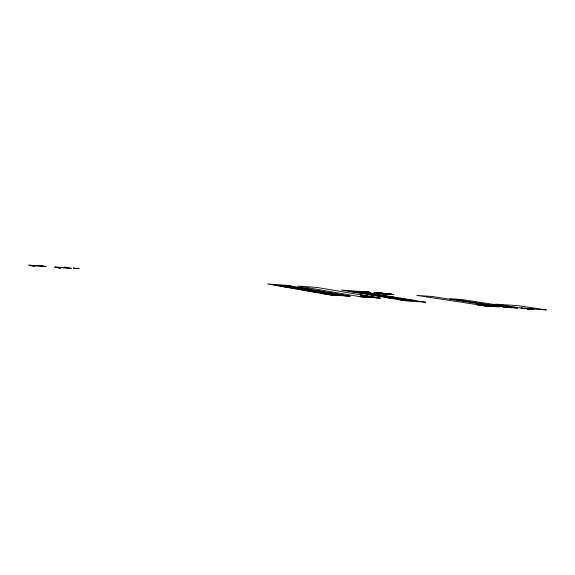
<?xml version="1.0" encoding="UTF-8"?>
<svg xmlns="http://www.w3.org/2000/svg" width="575" height="575" viewBox="0 0 575 575"><rect width="100%" height="100%" fill="white"/><g stroke="black" fill="none" stroke-linecap="round" stroke-linejoin="round"><path stroke-width="0.86" d="M341.392 295.306L341.176 295.291M335.038 294.889L333.766 294.767L338.078 295.291M366.598 291.999L368.424 292.201M363.314 291.719C360.396 291.36 362.976 292.014 366.943 292.215M367.763 292.057L366.225 291.942L370.889 292.524L368.812 292.222M371.63 297.217L372.154 297.253M344.296 295.493L344.806 295.528M371.86 297.232L370.71 297.117L375.252 297.685L374.605 297.541M504.663 307.064L506.496 307.251M508.25 307.294L510.068 307.481M505.497 307.187L508.293 307.409L505.641 307.028M509.083 307.417L511.858 307.639L508.494 307.201M523.624 308.365L525.083 308.459L521.683 308.042M526.405 308.538L527.857 308.631M529.28 308.725L530.725 308.818L527.34 308.401M532.026 308.897L533.456 308.991L530.092 308.581M484.078 305.936L499.503 306.921L432.091 296.477L416.825 295.399L485.882 305.979L481.908 305.483M529.64 309.278L531.099 309.372L527.045 308.89L529.553 309.271M340.357 294.838L339.207 294.767L343.807 295.342L343.196 295.198M371.026 296.829L370.329 296.779L373.362 297.11M339.962 294.853L340.45 294.853M506.137 305.828L506.64 305.857M340.846 295.004L343.103 295.191M502.766 305.62L503.276 305.656M506.338 305.857L506.841 305.893M327.779 294.371L331.279 294.774M331.725 294.63L330.546 294.551L335.211 295.14L334.6 294.997M360.194 296.427L359.346 296.405M328.131 294.436L331.976 294.932L331.38 294.788M331.315 294.644L331.825 294.644M334.528 294.853L334.916 294.882M341.334 295.306L340.141 295.183L344.777 295.766L344.159 295.622M344.49 295.514L343.304 295.392L347.933 295.974L347.307 295.83M361.064 296.614L359.9 296.542L362.882 296.844M362.487 296.743L360.166 296.463M363.335 296.765L365.52 296.944M366.354 296.959L368.532 297.138M368.985 297.138L370.128 297.21M371.529 297.34L368.417 297.002M372.356 297.354L374.512 297.534M375.324 297.548L377.473 297.728M494.09 305.26L492.631 305.232L493.86 305.418M497.497 305.548L496.218 305.462L497.454 305.656M332.206 294.795L334.499 294.982M335.419 295.011L337.712 295.191M338.215 295.198L339.43 295.277L338.538 295.119M340.896 295.406L337.683 295.061M341.794 295.428L344.066 295.615M344.957 295.636L347.214 295.816M493.336 305.318L496.908 305.656L494.306 305.282M496.937 305.548L500.48 305.886L497.174 305.462M506.453 306.188L506.963 306.216M509.824 306.389L510.528 306.453M497.267 305.835L500.638 306.231L497.849 306.008M500.847 306.065L501.407 306.065M478.321 304.657L476.876 304.527L481.534 305.03M484.797 305.073L483.367 304.951L492.344 306.389L480.477 304.764L480.837 304.822M497.03 305.886L498.841 306.072M500.617 306.116L502.421 306.31M478.486 304.75L484.739 305.498M481.368 304.937L482.425 305.002M486.975 305.332L484.092 305.03M487.808 305.354L488.851 305.418M501.436 306.245L504.203 306.461L501.515 306.08M476.855 304.728L478.299 304.851M483.029 305.196L484.768 305.268M486.256 305.404L487.981 305.512M481.347 305.131L482.403 305.196M484.948 305.361L486.299 305.447M487.787 305.541L488.829 305.613M489.188 305.634L491.179 305.72L486.917 305.181L491.611 305.907M501.637 306.418L500.192 306.396L501.443 306.59M479.744 305.181L482.641 305.332M483 305.39L485.889 305.512M486.234 305.598L489.117 305.749M491.151 305.914L486.888 305.375M491.244 305.857L495.578 306.403L493.875 306.295M500.911 306.482L504.498 306.82L501.731 306.432M504.505 306.712L508.07 307.05L505.482 306.683M482.856 305.433L484.229 305.519M484.617 305.577L489.138 306.188M485.753 305.62L486.809 305.684M489.339 305.85L491.316 306.008M493.235 306.101L492.193 306.029L495.557 306.597M505.037 306.82L503.779 306.626L505.439 306.676M481.167 305.404L482.619 305.526M485.904 305.778L481.189 305.203M487.427 305.878L489.167 305.993M492.372 306.195L489.318 306.044M505.418 307L505.209 307.028M521.065 307.977L522.265 308.078M526.729 308.344L527.908 308.437M486.788 305.878L485.731 305.814L487.406 306.072M492.171 306.223L493.213 306.295M525.636 308.344L524.695 308.286L526.319 308.531M531.25 308.703L530.315 308.646L531.94 308.89M361.459 295.112L360.388 295.04L365.096 295.687M361.107 295.119L361.553 295.119M361.984 295.27L364.104 295.442M331.797 293.315L334.025 293.502M364.377 295.679L366.462 295.981M335.771 293.933L334.578 293.854L337.568 294.156M337.209 294.062L334.061 293.724M365.952 295.873L364.83 295.794L367.993 296.111M366.325 295.895L367.332 295.996M495.097 304.448L495.607 304.484M498.475 304.657L499.172 304.721M498.805 305.016L499.308 305.052M502.176 305.224L502.881 305.289M370.674 296.765L369.596 296.693L374.102 297.261L373.463 297.117M385.451 293.581L381.103 292.991L388.815 294.256M386.105 293.343L385.257 293.308M363.572 291.812L367.015 292.229M369.56 292.287L370.559 292.474M375.525 292.697L377.013 292.797M379.795 292.991L378.652 292.912L380.693 293.149M386.767 293.48L385.638 293.401L388.916 293.76M380.061 293.142L381.944 293.272M383.575 293.387L385.444 293.516M379.91 293.264L376.934 292.963L381.455 293.588L380.815 293.537M382.706 293.466L381.16 293.286M383.978 293.451L386.932 293.76M389.692 293.954L388.154 293.775M381.002 293.444L379.277 293.264M387.262 293.811L388.355 293.99L386.486 293.854M390.748 294.055L393.875 294.616L392.172 294.493M391.51 294.177L388.556 293.875M382.986 293.617L384.998 293.811M381.189 293.602L383.683 293.868M385.106 293.875L384.028 293.796L385.415 294.026M387.888 294.069L390.619 294.386L388.901 294.271M390.684 294.263L391.755 294.335M382.188 293.803L383.927 293.926L383.525 293.861M385.502 294.033L387.234 294.156L384.732 293.811M77.23 268.273L78.538 268.41M74.736 268.432L75.49 268.532L74.398 268.259M367.504 292.014L368.05 292.071M365.067 291.935L365.614 291.999M365.707 292.014L366.253 292.078M368.898 292.208L369.438 292.265M365.017 292.114L364.536 292.057M368.87 292.38L368.388 292.33M365.671 296.822L366.174 296.851L364.708 296.722L368.927 297.232M374.598 297.412L375.13 297.44L373.685 297.311L378.221 297.879L377.567 297.735M391.855 297.735L410.708 300.545M294.501 287.982L296.269 288.111M389.009 297.678L387.708 297.562L388.096 297.706M295.342 288.485L293.458 288.37M414.812 300.653L394.443 297.735M412.225 300.509L414.891 300.66M412.239 300.646L412.009 300.675M409.63 300.509L412.325 300.66M409.637 300.646L409.4 300.675M406.999 300.502L409.716 300.66M338.812 294.558L340.587 294.688M331.322 294.429L333.335 294.659L321.288 293.43L319.484 292.387L309.522 291.288L321.303 292.467L323.136 293.502L331.459 294.501M354.401 291.381L354.768 291.417M357.14 291.597L354.868 291.432M357.262 291.626L364.758 292.423L367.13 293.351M353.539 291.453L354.387 291.539M354.552 291.46L374.613 294.235L373.362 294.12M351.627 291.317L351.993 291.36M353.589 291.475L352.094 291.374M350.8 291.396L351.598 291.482M374.447 294.17L376.014 294.285M371.752 294.127L373.333 294.242M370.659 294.077L371.917 294.192L351.577 291.317M375.274 294.58L374.009 294.472L374.347 294.601M375.403 294.616L393.559 297.34M369.021 294.084L370.616 294.206M367.914 294.033L369.186 294.148L348.766 291.259L350.75 291.396M372.557 294.537L371.622 294.558M369.768 294.321L389.548 297.196M369.811 294.501L368.863 294.515M367.001 294.278L388.226 297.297L386.932 297.182M378.134 295.715L377.631 295.622M392.207 297.225L372.507 294.364L390.907 297.318L389.627 297.21M392.279 297.232L394.939 297.39M390.713 297.246L392.308 297.368M394.364 297.721L393.084 297.613L393.48 297.749M388.032 297.225L389.642 297.347M391.704 297.699L390.418 297.591L390.806 297.728M529.201 308.717L524.472 308.214M527.67 308.947L528.26 309.041M489.382 305.023L489.993 305.124M493.515 305.684L494.514 305.814M482.957 304.606L483.568 304.7M491.223 306.044L493.846 306.489M479.708 304.398L480.319 304.491M484.79 305.634L485.149 305.692M477.588 304.808L481.491 305.289M386.019 293.365L390.72 294.12M390.547 294.199L392.085 294.486M386.616 293.782L387.234 293.875M384.869 293.746L378.278 292.819M381.563 293.387L383.741 293.631M378.393 292.998L376.639 292.819M375.245 292.582L374.066 292.495L378.098 292.977M380.14 293.473L382.102 293.796M367.648 292.1L368.841 292.201M363.026 291.748L364.183 291.834M371.63 297.347L372.277 297.491L368.625 297.146M362.89 296.607L361.689 296.52L366.253 297.095L365.614 296.952M362.581 296.757L363.17 296.858M331.43 293.171L330.194 293.085L334.384 293.595M340.997 295.421L341.579 295.521M341.27 295.507L337.805 295.205M78.063 268.338L79.17 268.611L73.212 268.123L74.312 268.396M76.993 268.223L77.992 268.475M74.973 268.482L74.053 268.338M66.65 267.382L64.558 267.195L67.893 267.936L54.546 266.973L57.126 267.555M65.938 267.411L65.413 267.289L71.379 268.338L58.068 267.375L60.67 267.964L58.772 267.828L59.297 267.943M62.114 267.562L62.582 267.67M60.576 268.036L56.393 267.54L56.918 267.655M41.565 265.549L39.416 265.363L42.615 266.103L28.75 265.097L31.208 265.686M40.796 265.578L40.286 265.456L46.165 266.512L32.329 265.513L34.809 266.096L32.84 265.959L33.357 266.081M36.592 265.715L37.037 265.815M36.088 265.679L36.527 265.779M34.68 266.175L30.41 265.664L30.913 265.779M412.146 300.495L391.791 297.598M409.551 300.495L401.386 299.611L398.267 298.518L389.103 297.577M408.092 300.538L400.257 299.661L397.145 298.562L386.378 297.555M406.92 300.495L398.698 299.604L395.607 298.504M389.088 297.692L389.742 297.8M386.86 297.174L386.213 297.059M380.42 296.369L377.732 295.356L369.89 294.508M372.679 294.012L373.29 294.113M370.58 294.069L369.969 293.969M367.842 294.026L367.231 293.918M364.392 293.3L362.056 292.373L354.351 291.374M361.618 293.25L359.317 292.316L351.67 291.489M338.129 294.644L326.413 293.53L324.537 292.495L314.676 291.403L315.323 291.525M336.483 294.587L328.232 293.602L326.327 292.574L316.681 291.669M327.031 292.553L328.943 293.581L338.955 294.63L330.74 293.652L328.799 292.625L317.378 291.561M321.713 291.424L310.32 290.332L308.789 289.39L298.633 288.513M321.066 291.834L319.211 291.726M320.074 291.36L312.124 290.411L310.565 289.469L299.381 288.427M319.226 291.36L307.776 290.267L306.281 289.326L296.822 288.355M317.572 291.302L309.587 290.346L308.071 289.405M314.187 291.245L302.601 290.138L301.192 289.189M312.505 291.18L304.448 290.217L303.011 289.268L291.626 288.204M303.413 288.334L303.981 288.42L291.949 287.27L290.785 286.408M302.206 288.262L294.501 287.349L293.293 286.487L282.332 285.452M301.343 288.262L290.138 287.184L288.995 286.321L279.666 285.286L280.248 285.394M292.704 287.263L291.525 286.4L281.542 285.531M292.553 287.809L294.58 288.046L284.934 287.026L283.877 286.156L274.462 285.114L275.037 285.222M286.781 287.112L285.689 286.242L276.345 285.358M425.536 302.198L407.366 301.041L341.514 290.102L359.26 291.353L425.536 302.198M517.558 308.071L505.763 307.316L449.866 298.691L461.603 299.503L517.558 308.071M546.25 309.903L523.94 308.48L495.592 304.161L517.917 305.648L546.25 309.903M380.327 298.109L360.92 296.844L298.022 286.084L316.839 287.428L380.327 298.109M350.11 296.211L329.461 294.867L267.576 283.971L287.486 285.387L350.11 296.211"/></g></svg>
